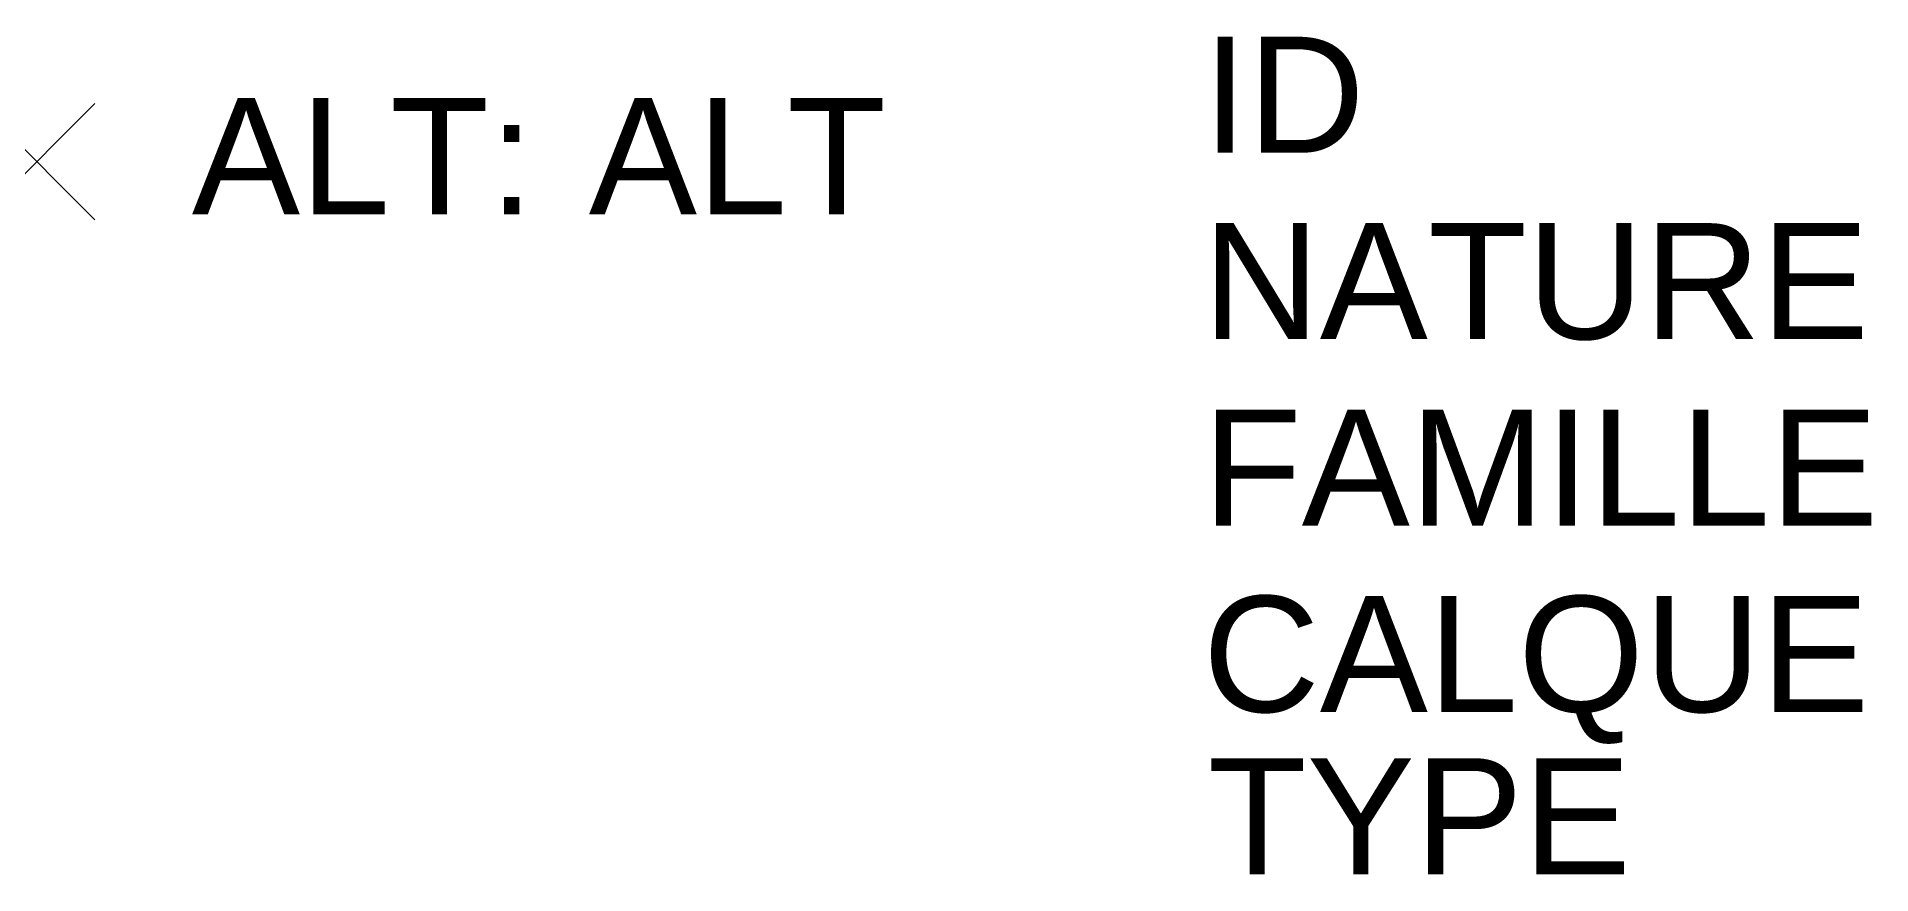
# Model space of a CAD drawing. Header units: metres. Extents: x 0 to 3.16, y -1.23 to 0.22.
import ezdxf
from ezdxf.enums import TextEntityAlignment as Align

# ---------------------------------------------------------------- set-up
doc = ezdxf.new("R2010")
doc.units = ezdxf.units.M
doc.header["$PDMODE"] = 3
doc.header["$PDSIZE"] = 0.1
doc.linetypes.add('Socle_Continu', pattern=[2.5, 2.5, 0])
doc.layers.add('TRANS_SCI', color=242, linetype='Socle_Continu', lineweight=13)
doc.styles.add('Reseaux', font='arial.ttf')
doc.styles.get("Standard").update_dxf_attribs({"font": 'arial.ttf'})

msp = doc.modelspace()

# ---------------------------------------------------------------- linework, layer by layer
at = {"layer": 'TRANS_SCI', "linetype": 'Socle_Continu'}
msp.add_point((0, 0), dxfattribs=at)

# ---------------------------------------------------------------- texts
at = {"layer": 'TRANS_SCI', "linetype": 'Socle_Continu', "insert": (0.2675, 0.0095), "char_height": 0.2, "attachment_point": 4}
msp.add_mtext_dynamic_manual_height_columns('ALT:', width=0.462726, gutter_width=1, heights=[0], dxfattribs=at)
at = {"layer": 'TRANS_SCI', "linetype": 'Socle_Continu', "style": 'Reseaux', "flags": 9}
for tag, p, s in [('ID', (2.0098, 0.0154), 'QP_1049'), ('NATURE', (2.0098, -0.3059), 'Génératrice supérieure de transport à lever')]:
    msp.add_attdef(tag, p, s, height=0.2, dxfattribs=at)
at = {"layer": 'TRANS_SCI', "linetype": 'Socle_Continu'}
msp.add_attdef('ALT', text='00.00', height=0.2, dxfattribs=at).set_placement((0.9517, 0.0095), align=Align.MIDDLE_LEFT)
at = {"layer": 'TRANS_SCI', "linetype": 'Socle_Continu', "flags": 9}
for tag, p, s in [('FAMILLE', (2.0098, -0.6272), 'Transport'), ('CALQUE', (2.0098, -0.9485), 'TRANS_SCI'), ('TYPE', (2.0184, -1.2282), 'NR')]:
    msp.add_attdef(tag, p, s, height=0.2, dxfattribs=at)

doc.saveas('drawing.dxf')
